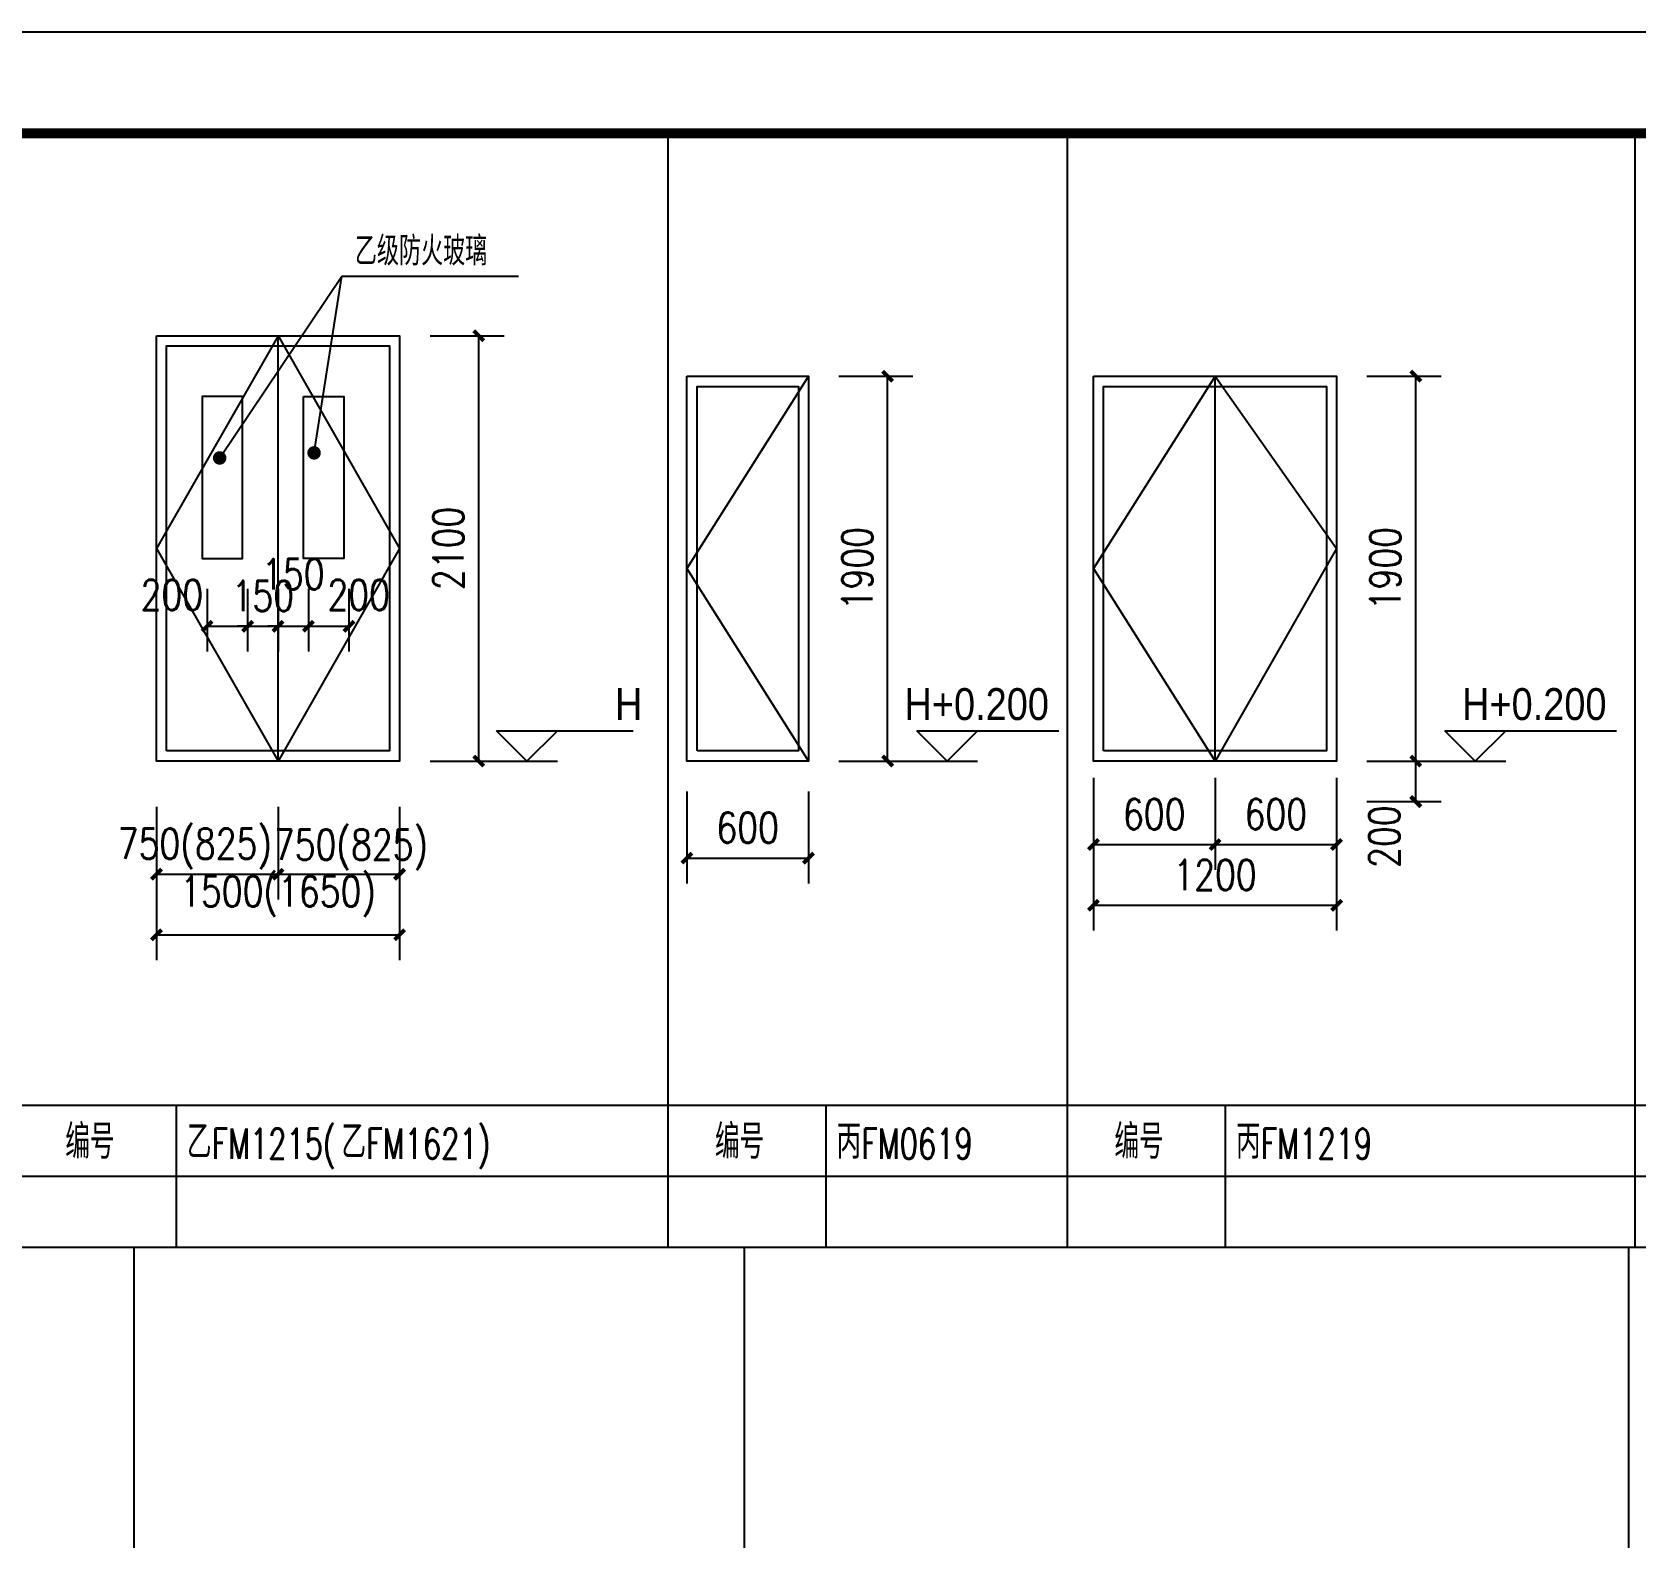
# Model space of a CAD drawing. Extents: x 718358 to 1668613, y -348838 to -159582.
# Drawn here: x 949036 to 956952, y -244776 to -237341 of the extents above; entities that cross this region are included whole.
import ezdxf

# ---------------------------------------------------------------- set-up
doc = ezdxf.new("R2010")
doc.units = 0
doc.header["$LTSCALE"] = 1000
for name, color, linetype in [('建--门窗线', 4, 'Continuous'), ('建-图框', 4, 'Continuous'), ('建-墙体', 2, 'Continuous'), ('建-尺寸', 73, 'Continuous'), ('建-引出', 3, 'Continuous'), ('建-标高', 3, 'Continuous'), ('建-表格', 7, 'Continuous')]:
    doc.layers.add(name, color=color, linetype=linetype)
doc.styles.add('_TCH_DIM', font='gt单线西文.shx', dxfattribs={"width": 0.8, "bigfont": 'gt单线中文.shx'})
doc.styles.add('_TCH_WDTABLE', font='SIMPLEX', dxfattribs={"bigfont": 'GBCBIG'})
doc.styles.add('DIM_FONT', font='SIMPLEX.shx', dxfattribs={"width": 0.8, "bigfont": 'GBCBIG.shx'})
doc.dimstyles.new('DIMN50', dxfattribs={"dimscale": 0.5, "dimtxt": 300, "dimasz": 100, "dimexe": 250, "dimexo": 300, "dimgap": 150, "dimtad": 1, "dimdec": 0, "dimzin": 0, "dimdsep": 46, "dimtxsty": 'DIM_FONT', "dimblk": 'ARCHTICK', "dimcen": 0.09, "dimdle": 1, "dimclrt": 7, "dimazin": 2, "dimtfac": 1, "dimtdec": 0, "dimtix": 1, "dimtmove": 2, "dimatfit": 3, "dimldrblk": 'ARCHTICK', "dimfxl": 1, "dimtolj": 1, "dimtzin": 0, "dimarcsym": 0})

# ---------------------------------------------------------------- blocks, each defined once
blk = doc.blocks.new('_ArchTick')
at = {"color": 0, "linetype": 'ByBlock', "const_width": 0.4}
blk.add_lwpolyline([(-0.5, -0.5), (0.5, 0.5)], dxfattribs=at)
blk = doc.blocks.new('*D2397')
at = {"layer": 'Defpoints', "color": 0, "transparency": 16777216}
for p in [(950850.3, -238840.4), (951241, -238840.4), (950850.3, -240940.4)]:
    blk.add_point(p, dxfattribs=at)
at = {"layer": '建-尺寸', "color": 0, "lineweight": -2, "transparency": 16777216}
for p, q in [((951000.3, -238840.4), (951366, -238840.4)), ((951241, -240940.9), (951241, -238839.9)), ((951000.3, -240940.4), (951366, -240940.4))]:
    blk.add_line(p, q, dxfattribs=at)
at = {"layer": '建-尺寸', "color": 0, "lineweight": -2, "transparency": 16777216, "xscale": 50, "yscale": 50, "zscale": 50}
for p, rotation in [((951241, -238840.4), 90), ((951241, -240940.4), 270)]:
    blk.add_blockref('_ArchTick', p, dxfattribs=dict(at, rotation=rotation))
at = {"layer": '建-尺寸', "color": 7, "transparency": 16777216, "insert": (951091, -239890.4), "char_height": 150, "attachment_point": 5, "rotation": 90, "style": 'DIM_FONT'}
blk.add_mtext('\\A1;2100', dxfattribs=at)
blk = doc.blocks.new('*D2398')
at = {"layer": 'Defpoints', "color": 0, "transparency": 16777216}
for p in [(950250.3, -241016.3), (950850.3, -241016.3), (950850.3, -241498.9)]:
    blk.add_point(p, dxfattribs=at)
at = {"layer": '建-尺寸', "color": 0, "lineweight": -2, "transparency": 16777216}
for p, q in [((950250.3, -241166.3), (950250.3, -241623.9)), ((950850.3, -241166.3), (950850.3, -241623.9)), ((950249.8, -241498.9), (950850.8, -241498.9))]:
    blk.add_line(p, q, dxfattribs=at)
at = {"layer": '建-尺寸', "color": 0, "lineweight": -2, "transparency": 16777216, "xscale": 50, "yscale": 50, "zscale": 50, "rotation": 180}
blk.add_blockref('_ArchTick', (950250.3, -241498.9), dxfattribs=at)
at = {"layer": '建-尺寸', "color": 0, "lineweight": -2, "transparency": 16777216, "xscale": 50, "yscale": 50, "zscale": 50}
blk.add_blockref('_ArchTick', (950850.3, -241498.9), dxfattribs=at)
at = {"layer": '建-尺寸', "color": 7, "transparency": 16777216, "insert": (950610.5, -241378.5), "char_height": 150, "attachment_point": 5, "style": 'DIM_FONT'}
blk.add_mtext('\\A1;750(825)', dxfattribs=at)
blk = doc.blocks.new('*D2399')
at = {"layer": 'Defpoints', "color": 0, "transparency": 16777216}
for p in [(949650.3, -241016.3), (950250.3, -241016.3), (950250.3, -241498.9)]:
    blk.add_point(p, dxfattribs=at)
at = {"layer": '建-尺寸', "color": 0, "lineweight": -2, "transparency": 16777216}
for p, q in [((949650.3, -241166.3), (949650.3, -241623.9)), ((950250.3, -241166.3), (950250.3, -241623.9)), ((949649.8, -241498.9), (950250.8, -241498.9))]:
    blk.add_line(p, q, dxfattribs=at)
at = {"layer": '建-尺寸', "color": 0, "lineweight": -2, "transparency": 16777216, "xscale": 50, "yscale": 50, "zscale": 50, "rotation": 180}
blk.add_blockref('_ArchTick', (949650.3, -241498.9), dxfattribs=at)
at = {"layer": '建-尺寸', "color": 0, "lineweight": -2, "transparency": 16777216, "xscale": 50, "yscale": 50, "zscale": 50}
blk.add_blockref('_ArchTick', (950250.3, -241498.9), dxfattribs=at)
at = {"layer": '建-尺寸', "color": 7, "transparency": 16777216, "insert": (949840, -241373.9), "char_height": 150, "attachment_point": 5, "style": 'DIM_FONT'}
blk.add_mtext('\\A1;750(825)', dxfattribs=at)
blk = doc.blocks.new('*D2400')
at = {"layer": 'Defpoints', "color": 0, "transparency": 16777216}
for p in [(949650.3, -241016.3), (950850.3, -241016.3), (950850.3, -241798)]:
    blk.add_point(p, dxfattribs=at)
at = {"layer": '建-尺寸', "color": 0, "lineweight": -2, "transparency": 16777216}
for p, q in [((949650.3, -241166.3), (949650.3, -241923)), ((950850.3, -241166.3), (950850.3, -241923)), ((949649.8, -241798), (950850.8, -241798))]:
    blk.add_line(p, q, dxfattribs=at)
at = {"layer": '建-尺寸', "color": 0, "lineweight": -2, "transparency": 16777216, "xscale": 50, "yscale": 50, "zscale": 50, "rotation": 180}
blk.add_blockref('_ArchTick', (949650.3, -241798), dxfattribs=at)
at = {"layer": '建-尺寸', "color": 0, "lineweight": -2, "transparency": 16777216, "xscale": 50, "yscale": 50, "zscale": 50}
blk.add_blockref('_ArchTick', (950850.3, -241798), dxfattribs=at)
at = {"layer": '建-尺寸', "color": 7, "transparency": 16777216, "insert": (950250.3, -241608.7), "char_height": 150, "attachment_point": 5, "style": 'DIM_FONT'}
blk.add_mtext('\\A1;1500(1650)', dxfattribs=at)
blk = doc.blocks.new('*D2401')
at = {"layer": 'Defpoints', "color": 0, "transparency": 16777216}
for p in [(952268.2, -240940.4), (952868.2, -240940.4), (952868.2, -241419.5)]:
    blk.add_point(p, dxfattribs=at)
at = {"layer": '建-尺寸', "color": 0, "lineweight": -2, "transparency": 16777216}
for p, q in [((952268.2, -241090.4), (952268.2, -241544.5)), ((952868.2, -241090.4), (952868.2, -241544.5)), ((952267.7, -241419.5), (952868.7, -241419.5))]:
    blk.add_line(p, q, dxfattribs=at)
at = {"layer": '建-尺寸', "color": 0, "lineweight": -2, "transparency": 16777216, "xscale": 50, "yscale": 50, "zscale": 50, "rotation": 180}
blk.add_blockref('_ArchTick', (952268.2, -241419.5), dxfattribs=at)
at = {"layer": '建-尺寸', "color": 0, "lineweight": -2, "transparency": 16777216, "xscale": 50, "yscale": 50, "zscale": 50}
blk.add_blockref('_ArchTick', (952868.2, -241419.5), dxfattribs=at)
at = {"layer": '建-尺寸', "color": 7, "transparency": 16777216, "insert": (952568.2, -241269.5), "char_height": 150, "attachment_point": 5, "style": 'DIM_FONT'}
blk.add_mtext('\\A1;600', dxfattribs=at)
blk = doc.blocks.new('*D2402')
at = {"layer": 'Defpoints', "color": 0, "transparency": 16777216}
for p in [(952868.2, -239040.4), (953258.9, -239040.4), (952868.2, -240940.4)]:
    blk.add_point(p, dxfattribs=at)
at = {"layer": '建-尺寸', "color": 0, "lineweight": -2, "transparency": 16777216}
for p, q in [((953018.2, -239040.4), (953383.9, -239040.4)), ((953258.9, -240940.9), (953258.9, -239039.9)), ((953018.2, -240940.4), (953383.9, -240940.4))]:
    blk.add_line(p, q, dxfattribs=at)
at = {"layer": '建-尺寸', "color": 0, "lineweight": -2, "transparency": 16777216, "xscale": 50, "yscale": 50, "zscale": 50}
for p, rotation in [((953258.9, -239040.4), 90), ((953258.9, -240940.4), 270)]:
    blk.add_blockref('_ArchTick', p, dxfattribs=dict(at, rotation=rotation))
at = {"layer": '建-尺寸', "color": 7, "transparency": 16777216, "insert": (953108.9, -239990.4), "char_height": 150, "attachment_point": 5, "rotation": 90, "style": 'DIM_FONT'}
blk.add_mtext('\\A1;1900', dxfattribs=at)
blk = doc.blocks.new('*D2403')
at = {"layer": 'Defpoints', "color": 0, "transparency": 16777216}
for p in [(954274.6, -240873.3), (954874.6, -240873.3), (954874.6, -241352.5)]:
    blk.add_point(p, dxfattribs=at)
at = {"layer": '建-尺寸', "color": 0, "lineweight": -2, "transparency": 16777216}
for p, q in [((954274.6, -241023.3), (954274.6, -241477.5)), ((954874.6, -241023.3), (954874.6, -241477.5)), ((954274.1, -241352.5), (954875.1, -241352.5))]:
    blk.add_line(p, q, dxfattribs=at)
at = {"layer": '建-尺寸', "color": 0, "lineweight": -2, "transparency": 16777216, "xscale": 50, "yscale": 50, "zscale": 50, "rotation": 180}
blk.add_blockref('_ArchTick', (954274.6, -241352.5), dxfattribs=at)
at = {"layer": '建-尺寸', "color": 0, "lineweight": -2, "transparency": 16777216, "xscale": 50, "yscale": 50, "zscale": 50}
blk.add_blockref('_ArchTick', (954874.6, -241352.5), dxfattribs=at)
at = {"layer": '建-尺寸', "color": 7, "transparency": 16777216, "insert": (954574.6, -241202.5), "char_height": 150, "attachment_point": 5, "style": 'DIM_FONT'}
blk.add_mtext('\\A1;600', dxfattribs=at)
blk = doc.blocks.new('*D2404')
at = {"layer": 'Defpoints', "color": 0, "transparency": 16777216}
for p in [(954874.6, -240873.3), (955474.6, -240873.3), (955474.6, -241352.5)]:
    blk.add_point(p, dxfattribs=at)
at = {"layer": '建-尺寸', "color": 0, "lineweight": -2, "transparency": 16777216}
for p, q in [((954874.6, -241023.3), (954874.6, -241477.5)), ((955474.6, -241023.3), (955474.6, -241477.5)), ((954874.1, -241352.5), (955475.1, -241352.5))]:
    blk.add_line(p, q, dxfattribs=at)
at = {"layer": '建-尺寸', "color": 0, "lineweight": -2, "transparency": 16777216, "xscale": 50, "yscale": 50, "zscale": 50, "rotation": 180}
blk.add_blockref('_ArchTick', (954874.6, -241352.5), dxfattribs=at)
at = {"layer": '建-尺寸', "color": 0, "lineweight": -2, "transparency": 16777216, "xscale": 50, "yscale": 50, "zscale": 50}
blk.add_blockref('_ArchTick', (955474.6, -241352.5), dxfattribs=at)
at = {"layer": '建-尺寸', "color": 7, "transparency": 16777216, "insert": (955174.6, -241202.5), "char_height": 150, "attachment_point": 5, "style": 'DIM_FONT'}
blk.add_mtext('\\A1;600', dxfattribs=at)
blk = doc.blocks.new('*D2405')
at = {"layer": 'Defpoints', "color": 0, "transparency": 16777216}
for p in [(955474.6, -240940.4), (955865.3, -240940.4), (955474.6, -241140.4)]:
    blk.add_point(p, dxfattribs=at)
at = {"layer": '建-尺寸', "color": 0, "lineweight": -2, "transparency": 16777216}
for p, q in [((955624.6, -240940.4), (955990.3, -240940.4)), ((955865.3, -241140.9), (955865.3, -240939.9)), ((955624.6, -241140.4), (955990.3, -241140.4))]:
    blk.add_line(p, q, dxfattribs=at)
at = {"layer": '建-尺寸', "color": 0, "lineweight": -2, "transparency": 16777216, "xscale": 50, "yscale": 50, "zscale": 50}
for p, rotation in [((955865.3, -240940.4), 90), ((955865.3, -241140.4), 270)]:
    blk.add_blockref('_ArchTick', p, dxfattribs=dict(at, rotation=rotation))
at = {"layer": '建-尺寸', "color": 7, "transparency": 16777216, "insert": (955710.3, -241313.8), "char_height": 150, "attachment_point": 5, "rotation": 90, "style": 'DIM_FONT'}
blk.add_mtext('\\A1;200', dxfattribs=at)
blk = doc.blocks.new('*D2406')
at = {"layer": 'Defpoints', "color": 0, "transparency": 16777216}
for p in [(955474.6, -239040.4), (955865.3, -239040.4), (955474.6, -240940.4)]:
    blk.add_point(p, dxfattribs=at)
at = {"layer": '建-尺寸', "color": 0, "lineweight": -2, "transparency": 16777216}
for p, q in [((955624.6, -239040.4), (955990.3, -239040.4)), ((955865.3, -240940.9), (955865.3, -239039.9)), ((955624.6, -240940.4), (955990.3, -240940.4))]:
    blk.add_line(p, q, dxfattribs=at)
at = {"layer": '建-尺寸', "color": 0, "lineweight": -2, "transparency": 16777216, "xscale": 50, "yscale": 50, "zscale": 50}
for p, rotation in [((955865.3, -239040.4), 90), ((955865.3, -240940.4), 270)]:
    blk.add_blockref('_ArchTick', p, dxfattribs=dict(at, rotation=rotation))
at = {"layer": '建-尺寸', "color": 7, "transparency": 16777216, "insert": (955715.3, -239990.4), "char_height": 150, "attachment_point": 5, "rotation": 90, "style": 'DIM_FONT'}
blk.add_mtext('\\A1;1900', dxfattribs=at)
blk = doc.blocks.new('*D2407')
at = {"layer": 'Defpoints', "color": 0, "transparency": 16777216}
for p in [(954274.6, -240873.3), (955474.6, -240873.3), (955474.6, -241652.5)]:
    blk.add_point(p, dxfattribs=at)
at = {"layer": '建-尺寸', "color": 0, "lineweight": -2, "transparency": 16777216}
for p, q in [((954274.6, -241023.3), (954274.6, -241777.5)), ((955474.6, -241023.3), (955474.6, -241777.5)), ((954274.1, -241652.5), (955475.1, -241652.5))]:
    blk.add_line(p, q, dxfattribs=at)
at = {"layer": '建-尺寸', "color": 0, "lineweight": -2, "transparency": 16777216, "xscale": 50, "yscale": 50, "zscale": 50, "rotation": 180}
blk.add_blockref('_ArchTick', (954274.6, -241652.5), dxfattribs=at)
at = {"layer": '建-尺寸', "color": 0, "lineweight": -2, "transparency": 16777216, "xscale": 50, "yscale": 50, "zscale": 50}
blk.add_blockref('_ArchTick', (955474.6, -241652.5), dxfattribs=at)
at = {"layer": '建-尺寸', "color": 7, "transparency": 16777216, "insert": (954874.6, -241502.5), "char_height": 150, "attachment_point": 5, "style": 'DIM_FONT'}
blk.add_mtext('\\A1;1200', dxfattribs=at)
blk = doc.blocks.new('*D2757')
at = {"layer": 'Defpoints', "color": 0, "transparency": 16777216}
for p in [(949900.3, -239940.8), (950100.3, -239940.8), (950100.3, -240275.1)]:
    blk.add_point(p, dxfattribs=at)
at = {"layer": '建-尺寸', "color": 0, "lineweight": -2, "transparency": 16777216}
for p, q in [((949900.3, -240090.8), (949900.3, -240400.1)), ((950100.3, -240090.8), (950100.3, -240400.1)), ((949899.8, -240275.1), (950100.8, -240275.1))]:
    blk.add_line(p, q, dxfattribs=at)
at = {"layer": '建-尺寸', "color": 0, "lineweight": -2, "transparency": 16777216, "xscale": 50, "yscale": 50, "zscale": 50, "rotation": 180}
blk.add_blockref('_ArchTick', (949900.3, -240275.1), dxfattribs=at)
at = {"layer": '建-尺寸', "color": 0, "lineweight": -2, "transparency": 16777216, "xscale": 50, "yscale": 50, "zscale": 50}
blk.add_blockref('_ArchTick', (950100.3, -240275.1), dxfattribs=at)
at = {"layer": '建-尺寸', "color": 7, "transparency": 16777216, "insert": (949726.3, -240120.1), "char_height": 150, "attachment_point": 5, "style": 'DIM_FONT'}
blk.add_mtext('\\A1;200', dxfattribs=at)
blk = doc.blocks.new('*D2758')
at = {"layer": 'Defpoints', "color": 0, "transparency": 16777216}
for p in [(950100.3, -239940.8), (950250.3, -239940.8), (950250.3, -240275.1)]:
    blk.add_point(p, dxfattribs=at)
at = {"layer": '建-尺寸', "color": 0, "lineweight": -2, "transparency": 16777216}
for p, q in [((950100.3, -240090.8), (950100.3, -240400.1)), ((950250.3, -240090.8), (950250.3, -240400.1)), ((950100.3, -240275.1), (950050.3, -240275.1)), ((950100.3, -240275.1), (950250.3, -240275.1)), ((950250.3, -240275.1), (950300.3, -240275.1))]:
    blk.add_line(p, q, dxfattribs=at)
at = {"layer": '建-尺寸', "color": 0, "lineweight": -2, "transparency": 16777216, "xscale": 50, "yscale": 50, "zscale": 50}
blk.add_blockref('_ArchTick', (950100.3, -240275.1), dxfattribs=at)
at = {"layer": '建-尺寸', "color": 0, "lineweight": -2, "transparency": 16777216, "xscale": 50, "yscale": 50, "zscale": 50, "rotation": 180}
blk.add_blockref('_ArchTick', (950250.3, -240275.1), dxfattribs=at)
at = {"layer": '建-尺寸', "color": 7, "transparency": 16777216, "insert": (950175.3, -240125.1), "char_height": 150, "attachment_point": 5, "style": 'DIM_FONT'}
blk.add_mtext('\\A1;150', dxfattribs=at)
blk = doc.blocks.new('*D2759')
at = {"layer": 'Defpoints', "color": 0, "transparency": 16777216}
for p in [(950250.3, -239940.8), (950400.3, -239940.8), (950400.3, -240275.1)]:
    blk.add_point(p, dxfattribs=at)
at = {"layer": '建-尺寸', "color": 0, "lineweight": -2, "transparency": 16777216}
for p, q in [((950250.3, -240090.8), (950250.3, -240400.1)), ((950400.3, -240090.8), (950400.3, -240400.1)), ((950250.3, -240275.1), (950200.3, -240275.1)), ((950250.3, -240275.1), (950400.3, -240275.1)), ((950400.3, -240275.1), (950450.3, -240275.1))]:
    blk.add_line(p, q, dxfattribs=at)
at = {"layer": '建-尺寸', "color": 0, "lineweight": -2, "transparency": 16777216, "xscale": 50, "yscale": 50, "zscale": 50}
blk.add_blockref('_ArchTick', (950250.3, -240275.1), dxfattribs=at)
at = {"layer": '建-尺寸', "color": 0, "lineweight": -2, "transparency": 16777216, "xscale": 50, "yscale": 50, "zscale": 50, "rotation": 180}
blk.add_blockref('_ArchTick', (950400.3, -240275.1), dxfattribs=at)
at = {"layer": '建-尺寸', "color": 7, "transparency": 16777216, "insert": (950325.3, -240017.6), "char_height": 150, "attachment_point": 5, "style": 'DIM_FONT'}
blk.add_mtext('\\A1;150', dxfattribs=at)
blk = doc.blocks.new('*D2760')
at = {"layer": 'Defpoints', "color": 0, "transparency": 16777216}
for p in [(950400.3, -239940.8), (950600.3, -239940.8), (950600.3, -240275.1)]:
    blk.add_point(p, dxfattribs=at)
at = {"layer": '建-尺寸', "color": 0, "lineweight": -2, "transparency": 16777216}
for p, q in [((950400.3, -240090.8), (950400.3, -240400.1)), ((950600.3, -240090.8), (950600.3, -240400.1)), ((950399.8, -240275.1), (950600.8, -240275.1))]:
    blk.add_line(p, q, dxfattribs=at)
at = {"layer": '建-尺寸', "color": 0, "lineweight": -2, "transparency": 16777216, "xscale": 50, "yscale": 50, "zscale": 50, "rotation": 180}
blk.add_blockref('_ArchTick', (950400.3, -240275.1), dxfattribs=at)
at = {"layer": '建-尺寸', "color": 0, "lineweight": -2, "transparency": 16777216, "xscale": 50, "yscale": 50, "zscale": 50}
blk.add_blockref('_ArchTick', (950600.3, -240275.1), dxfattribs=at)
at = {"layer": '建-尺寸', "color": 7, "transparency": 16777216, "insert": (950648.2, -240120.1), "char_height": 150, "attachment_point": 5, "style": 'DIM_FONT'}
blk.add_mtext('\\A1;200', dxfattribs=at)

msp = doc.modelspace()

# ---------------------------------------------------------------- linework, layer by layer
at = {"layer": '建--门窗线'}
for p, q in [((950250.3, -240940.4), (950250.3, -238840.4)), ((952868.2, -239040.4), (952268.2, -239990.4)), ((954874.6, -239040.4), (954274.6, -239990.4)), ((954874.6, -240940.4), (954874.6, -239040.4)), ((952268.2, -239990.4), (952868.2, -240940.4)), ((954274.6, -239990.4), (954874.6, -240940.4))]:
    msp.add_line(p, q, dxfattribs=at)
for points in [[(950250.3, -238840.4), (949650.3, -239890.4), (950250.3, -240940.4)], [(950250.3, -238840.4), (950850.3, -239890.4), (950250.3, -240940.4)], [(954874.6, -239040.4), (955474.6, -239890.4), (954874.6, -240940.4)]]:
    msp.add_lwpolyline(points, dxfattribs=at)
for points in [[(949700.3, -240890.4), (949700.3, -238890.4), (950800.3, -238890.4), (950800.3, -240890.4)], [(952318.2, -240890.4), (952318.2, -239090.4), (952818.2, -239090.4), (952818.2, -240890.4)], [(954324.6, -240890.4), (954324.6, -239090.4), (955424.6, -239090.4), (955424.6, -240890.4)], [(950075.3, -239140.4), (949875.3, -239140.4), (949875.3, -239940.4), (950075.3, -239940.4)], [(950375.3, -239140.4), (950575.3, -239140.4), (950575.3, -239940.4), (950375.3, -239940.4)]]:
    msp.add_lwpolyline(points, close=True, dxfattribs=at)
at = {"layer": '建-图框'}
msp.add_lwpolyline([(923562.8, -267041.4), (965612.8, -267041.4), (965612.8, -237341.4), (923562.8, -237341.4)], close=True, dxfattribs=at)
at = {"layer": '建-图框', "const_width": 50}
msp.add_lwpolyline([(924812.8, -266541.4), (965112.8, -266541.4), (965112.8, -237841.4), (924812.8, -237841.4)], close=True, dxfattribs=at)
at = {"layer": '建-墙体'}
for points in [[(949650.3, -238840.4), (950850.3, -238840.4), (950850.3, -240940.4), (949650.3, -240940.4)], [(952268.2, -239040.4), (952868.2, -239040.4), (952868.2, -240940.4), (952268.2, -240940.4)], [(954274.6, -239040.4), (955474.6, -239040.4), (955474.6, -240940.4), (954274.6, -240940.4)]]:
    msp.add_lwpolyline(points, close=True, dxfattribs=at)
at = {"layer": '建-引出'}
for p, q in [((949962.2, -239444), (950565.4, -238545.9)), ((950428.1, -239418.9), (950565.4, -238545.9)), ((950565.4, -238545.9), (951437.4, -238545.9))]:
    msp.add_line(p, q, dxfattribs=at)
at = {"layer": '建-引出', "const_width": 33.3}
for points in [[(949952.9, -239457.8, 1), (949971.5, -239430.2, 1)], [(950425.5, -239435.3, 1), (950430.6, -239402.4, 1)]]:
    msp.add_lwpolyline(points, format="xyb", close=True, dxfattribs=at)
at = {"layer": '建-标高'}
for p, q in [((951478.8, -240940.4), (951328.8, -240790.4)), ((951328.8, -240790.4), (952002.4, -240790.4)), ((951478.8, -240940.4), (951628.8, -240790.4)), ((953552.9, -240940.4), (953402.9, -240790.4)), ((953402.9, -240790.4), (954103.6, -240790.4)), ((953552.9, -240940.4), (953702.9, -240790.4)), ((956159.3, -240940.4), (956009.3, -240790.4)), ((956009.3, -240790.4), (956855.6, -240790.4)), ((956159.3, -240940.4), (956309.3, -240790.4)), ((951128.8, -240940.4), (951628.8, -240940.4)), ((953202.9, -240940.4), (953702.9, -240940.4)), ((955809.3, -240940.4), (956309.3, -240940.4))]:
    msp.add_line(p, q, dxfattribs=at)
at = {"layer": '建-表格'}
for p, q in [((952175.7, -243341.4), (952175.7, -237841.4)), ((954147.2, -243341.4), (954147.2, -237841.4)), ((956947.9, -243341.4), (956947.9, -237841.4)), ((965112.8, -242641.4), (924812.8, -242641.4)), ((949747.3, -242641.4), (949747.3, -243341.4)), ((952953.9, -242641.4), (952953.9, -243341.4)), ((954925.4, -242641.4), (954925.4, -243341.4)), ((965112.8, -242991.4), (924812.8, -242991.4)), ((965112.8, -243341.4), (924812.8, -243341.4)), ((949537.8, -243341.4), (949537.8, -248841)), ((952550.8, -243341.4), (952550.8, -248841)), ((956916, -243341.4), (956916, -248841))]:
    msp.add_line(p, q, dxfattribs=at)

# ---------------------------------------------------------------- texts
at = {"layer": '建-引出', "style": '_TCH_DIM', "width": 0.8}
msp.add_text('乙级防火玻璃', height=143.31, dxfattribs=at).set_placement((950629.4, -238493.4))
at = {"layer": '建-标高', "style": '_TCH_DIM', "width": 0.888889}
for s, p in [('H', (951912.7, -240737.9)), ('H+0.200', (953341.9, -240737.9)), ('H+0.200', (956093.9, -240737.9))]:
    msp.add_text(s, height=157.5, dxfattribs=at).set_placement(p)
at = {"layer": '建-表格', "style": '_TCH_WDTABLE'}
for s, height, p in [('编号', 168.79, (949200.1, -242903.9)), ('乙', 168.8, (949800.2, -242903.9)), ('乙', 168.8, (950563, -242903.9)), ('编号', 168.79, (952406.7, -242903.9)), ('丙', 168.8, (953006.8, -242903.9)), ('编号', 168.79, (954378.2, -242903.9)), ('丙', 168.8, (954978.2, -242903.9))]:
    msp.add_text(s, height=height, dxfattribs=at).set_placement(p)
at = {"layer": '建-表格', "style": '_TCH_WDTABLE', "width": 0.705882}
for s, p in [('FM1215(', (949923, -242903.9)), ('FM1621)', (950685.9, -242903.9)), ('FM0619', (953129.6, -242903.9)), ('FM1219', (955101.1, -242903.9))]:
    msp.add_text(s, height=148.75, dxfattribs=at).set_placement(p)

# ---------------------------------------------------------------- dimensions: what is measured, and where the dimension line sits
at = {"layer": '建-尺寸'}
for p1, p2, distance, picture, middle in [((950850.3, -240940.4), (950850.3, -238840.4), -390.7, '*D2397', (951091, -239890.4)), ((952868.2, -240940.4), (952868.2, -239040.4), -390.7, '*D2402', (953108.9, -239990.4)), ((955474.6, -240940.4), (955474.6, -239040.4), -390.7, '*D2406', (955715.3, -239990.4)), ((950100.3, -239940.8), (950250.3, -239940.8), -334.3, '*D2758', (950175.3, -240125.1)), ((954274.6, -240873.3), (954874.6, -240873.3), -479.2, '*D2403', (954574.6, -241202.5)), ((954274.6, -240873.3), (955474.6, -240873.3), -779.2, '*D2407', (954874.6, -241502.5)), ((954874.6, -240873.3), (955474.6, -240873.3), -479.2, '*D2404', (955174.6, -241202.5)), ((952268.2, -240940.4), (952868.2, -240940.4), -479.2, '*D2401', (952568.2, -241269.5))]:
    dim = msp.add_aligned_dim(p1=p1, p2=p2, distance=distance, dimstyle='DIMN50', dxfattribs=at)
    dim.commit()
    dim.dimension.update_dxf_attribs({"geometry": picture, "text_midpoint": middle})
for base, p1, p2, angle, picture, middle in [((950400.3, -240275.1), (950250.3, -239940.8), (950400.3, -239940.8), 360, '*D2759', (950325.3, -240017.6)), ((950100.3, -240275.1), (949900.3, -239940.8), (950100.3, -239940.8), 360, '*D2757', (949726.3, -240120.1)), ((950600.3, -240275.1), (950400.3, -239940.8), (950600.3, -239940.8), 360, '*D2760', (950648.2, -240120.1)), ((955865.3, -240940.4), (955474.6, -241140.4), (955474.6, -240940.4), 90, '*D2405', (955710.3, -241313.8))]:
    dim = msp.add_linear_dim(base=base, p1=p1, p2=p2, angle=angle, dimstyle='DIMN50', dxfattribs=at)
    dim.commit()
    dim.dimension.update_dxf_attribs({"geometry": picture, "text_midpoint": middle, "dimtype": 161})
for base, p1, p2, picture, middle in [((950250.3, -241498.9), (949650.3, -241016.3), (950250.3, -241016.3), '*D2399', (949840, -241373.9)), ((950850.3, -241498.9), (950250.3, -241016.3), (950850.3, -241016.3), '*D2398', (950610.5, -241378.5))]:
    dim = msp.add_linear_dim(base=base, p1=p1, p2=p2, angle=0, text='750(825)', dimstyle='DIMN50', dxfattribs=at)
    dim.commit()
    dim.dimension.update_dxf_attribs({"geometry": picture, "text_midpoint": middle, "dimtype": 161})
dim = msp.add_aligned_dim(p1=(949650.3, -241016.3), p2=(950850.3, -241016.3), distance=-781.6, text='1500(1650)', dimstyle='DIMN50', dxfattribs=at)
dim.commit()
dim.dimension.update_dxf_attribs({"geometry": '*D2400', "text_midpoint": (950250.3, -241608.7)})

doc.saveas('drawing.dxf')
